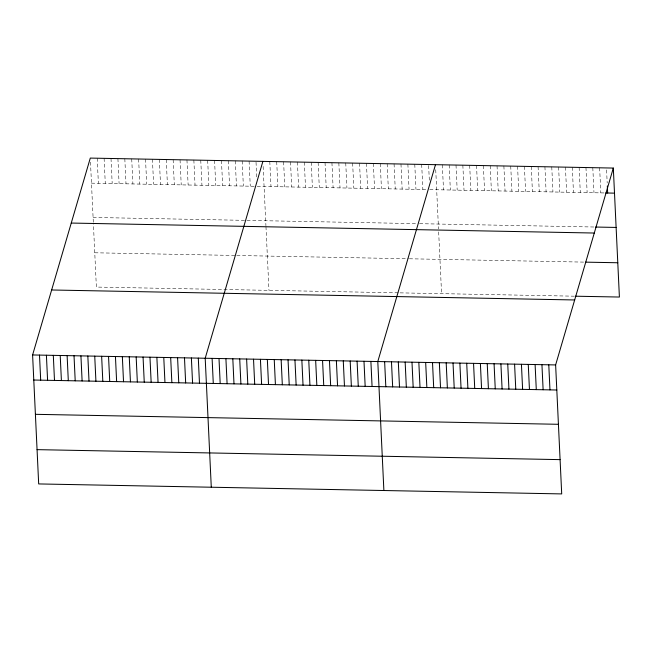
<?xml version="1.0" encoding="UTF-8"?>
<svg xmlns="http://www.w3.org/2000/svg" width="652" height="652" viewBox="0 0 652 652"><rect width="100%" height="100%" fill="white"/><g stroke="black" fill="none" stroke-linecap="round" stroke-linejoin="round"><path stroke-width="0.49" stroke-dasharray="3.26 2.44" d="M91.476 183.163L254.215 186.268M257.173 186.325L426.807 189.561M429.766 189.618L604.73 192.959M93.097 217.45L244.981 220.352M246.953 220.392L417.582 223.644M419.554 223.685L594.624 227.018M94.76 252.78L235.796 255.47M236.782 255.486L408.397 258.762M409.383 258.779L583.589 262.104M398.176 292.821L96.374 287.067L93.375 223.343M400.149 292.862L574.453 296.187M606.572 169.944L607.191 182.984M599.636 167.808L600.818 192.886M592.798 167.678L593.98 192.756M585.961 167.548L587.142 192.625M579.123 167.417L580.304 192.495M572.277 167.287L573.467 192.364M565.439 167.156L566.621 192.234M558.601 167.026L559.783 192.104M551.763 166.896L552.945 191.973M544.925 166.765L546.107 191.843M538.079 166.635L539.269 191.712M531.241 166.505L532.423 191.582M524.404 166.374L525.585 191.452M517.566 166.244L518.747 191.321M510.728 166.113L511.91 191.191M503.882 165.983L505.072 191.06M497.044 165.852L498.226 190.93M490.206 165.722L491.388 190.8M483.368 165.592L484.55 190.669M476.531 165.461L477.712 190.539M469.684 165.331L470.866 190.408M462.847 165.2L464.028 190.278M456.009 165.07L457.191 190.148M449.171 164.94L450.353 190.017M442.333 164.809L443.515 189.887M435.723 169.691L438.519 228.95M438.657 231.892L441.575 293.653M428.633 165.543L429.391 181.598M421.681 164.41L422.863 189.487M414.778 164.28L415.96 189.357M407.875 164.149L409.057 189.227M400.972 164.019L402.154 189.096M394.069 163.888L395.251 188.966M387.166 163.75L388.347 188.827M380.263 163.619L381.444 188.697M373.351 163.489L374.541 188.567M366.448 163.359L367.63 188.436M359.545 163.228L360.727 188.306M352.642 163.098L353.824 188.175M345.739 162.959L346.921 188.037M338.836 162.829L340.018 187.906M331.933 162.698L333.115 187.776M325.03 162.568L326.212 187.646M318.127 162.438L319.309 187.515M311.216 162.307L312.406 187.385M304.313 162.177L305.495 187.246M297.41 162.038L298.592 187.116M290.507 161.908L291.688 186.985M283.604 161.778L284.785 186.855M276.701 161.647L277.882 186.725M269.798 161.517L270.979 186.594M263.131 166.399L265.926 225.649M265.967 226.635L268.974 290.36M256.032 162.25L256.741 177.303M249.088 161.117L250.27 186.195M242.177 160.987L243.367 186.065M235.274 160.857L236.456 185.934M228.371 160.726L229.553 185.804M221.468 160.596L222.65 185.673M214.565 160.457L215.747 185.535M207.662 160.327L208.844 185.404M200.759 160.196L201.941 185.274M193.856 160.066L195.038 185.144M186.953 159.936L188.135 185.013M180.042 159.805L181.232 184.883M173.139 159.667L174.32 184.744M166.236 159.536L167.417 184.614M159.332 159.406L160.514 184.483M152.429 159.275L153.611 184.353M145.526 159.145L146.708 184.223M138.623 159.015L139.805 184.092M131.72 158.876L132.902 183.954M124.817 158.746L125.999 183.823M117.914 158.615L119.096 183.693M111.003 158.485L112.193 183.562M104.1 158.355L105.282 183.432M97.197 158.224L98.379 183.302M90.481 162.103L93.326 222.356"/><path stroke-width="0.98" d="M613.32 168.069L555.626 364.933L561.706 493.914L38.68 483.931L32.6 354.957L90.294 158.086L613.32 168.069L619.4 297.043L575.431 296.204M262.895 161.386L205.201 358.25L211.281 487.223M435.487 164.679L377.793 361.542L383.881 490.516M605.708 192.976L614.502 193.147M595.602 227.043L616.116 227.434M71.255 223.057L594.282 233.033M585.537 262.145L617.786 262.756M51.638 289.985L574.665 299.969M32.6 354.957L555.626 364.933M33.782 380.034L556.808 390.01M35.404 414.322L558.422 424.297M37.066 449.644L560.084 459.627M607.33 185.991L607.664 193.016M548.78 364.802L549.962 389.88M541.942 364.672L543.124 389.749M535.105 364.541L536.286 389.619M528.267 364.411L529.448 389.488M521.429 364.281L522.611 389.358M514.583 364.15L515.765 389.228M507.745 364.02L508.927 389.097M500.907 363.889L502.089 388.967M494.069 363.759L495.251 388.837M487.231 363.629L488.413 388.706M480.385 363.498L481.567 388.576M473.548 363.368L474.729 388.445M466.71 363.237L467.892 388.315M459.872 363.107L461.054 388.184M453.026 362.977L454.216 388.054M446.188 362.846L447.37 387.924M439.35 362.716L440.532 387.793M432.512 362.585L433.694 387.663M425.674 362.455L426.856 387.532M418.828 362.325L420.018 387.402M411.991 362.194L413.172 387.272M405.153 362.064L406.335 387.141M398.315 361.933L399.497 387.011M391.477 361.803L392.659 386.88M384.631 361.673L385.821 386.75M370.89 361.412L372.072 386.489M363.987 361.273L365.169 386.351M357.084 361.143L358.266 386.22M350.181 361.012L351.363 386.09M343.278 360.882L344.46 385.96M336.375 360.752L337.557 385.829M329.464 360.621L330.654 385.699M322.561 360.491L323.742 385.56M315.658 360.352L316.839 385.43M308.755 360.222L309.936 385.299M301.852 360.091L303.033 385.169M294.948 359.961L296.13 385.039M288.045 359.831L289.227 384.908M281.142 359.7L282.324 384.77M274.239 359.562L275.421 384.639M267.336 359.431L268.518 384.509M260.425 359.301L261.615 384.378M253.522 359.17L254.704 384.248M246.619 359.04L247.801 384.118M239.716 358.91L240.898 383.987M232.813 358.771L233.995 383.849M225.91 358.641L227.092 383.718M219.007 358.51L220.189 383.588M212.104 358.38L213.285 383.457M198.298 358.119L199.479 383.197M191.386 357.981L192.576 383.058M184.483 357.85L185.665 382.928M177.58 357.72L178.762 382.797M170.677 357.589L171.859 382.667M163.774 357.459L164.956 382.537M156.871 357.329L158.053 382.406M149.968 357.19L151.15 382.268M143.065 357.06L144.247 382.137M136.162 356.929L137.344 382.007M129.251 356.799L130.441 381.876M122.348 356.668L123.53 381.746M115.445 356.538L116.626 381.616M108.542 356.399L109.723 381.477M101.639 356.269L102.82 381.347M94.736 356.139L95.917 381.216M87.833 356.008L89.014 381.086M80.929 355.878L82.111 380.955M74.026 355.748L75.208 380.825M67.123 355.617L68.305 380.686M60.212 355.479L61.402 380.556M53.309 355.348L54.491 380.426M46.406 355.218L47.588 380.295M39.503 355.087L40.685 380.165"/></g></svg>
